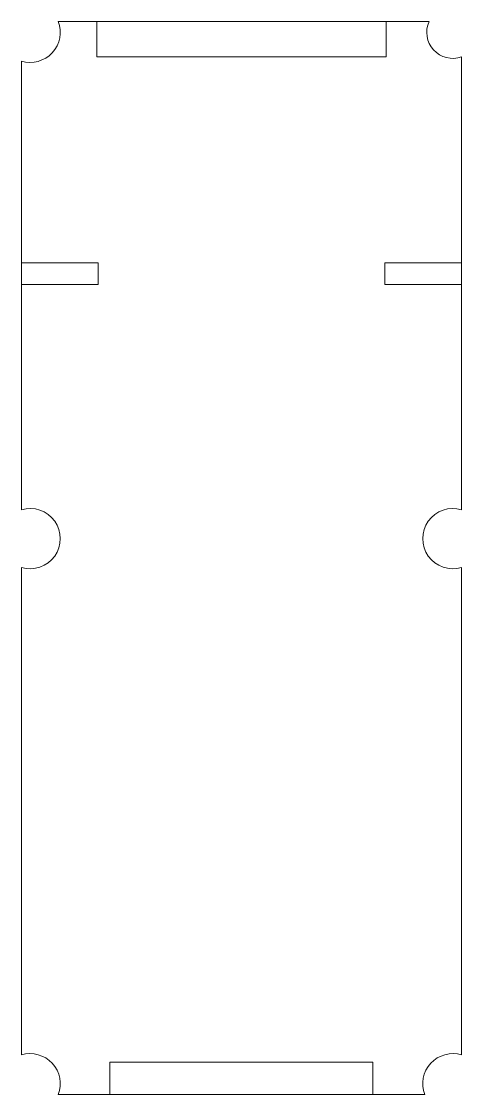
# Model space of a CAD drawing. Header units: millimetres. Extents: x 168.6 to 189, y 59.8 to 109.6.
import ezdxf

# ---------------------------------------------------------------- set-up
doc = ezdxf.new("R2010")
doc.units = ezdxf.units.MM

msp = doc.modelspace()

# ---------------------------------------------------------------- linework, layer by layer
at = {"color": 7, "linetype": 'Continuous', "lineweight": 18}
for p, q in [((170.292, 109.557), (187.476, 109.557)), ((172.074, 109.557), (185.492, 109.557)), ((172.074, 109.557), (172.074, 107.91)), ((185.492, 109.557), (185.492, 107.91)), ((168.584, 107.716), (168.584, 86.899)), ((172.074, 107.91), (185.492, 107.91)), ((188.984, 86.899), (188.984, 107.91)), ((168.584, 98.357), (172.134, 98.357)), ((168.584, 98.357), (168.584, 97.357)), ((172.134, 98.357), (172.134, 97.357)), ((188.984, 98.357), (185.434, 98.357)), ((185.434, 98.357), (185.434, 97.357)), ((188.984, 98.357), (188.984, 97.357)), ((168.584, 97.357), (172.134, 97.357)), ((188.984, 97.357), (185.434, 97.357)), ((168.584, 84.216), (168.584, 61.599)), ((188.984, 61.599), (188.984, 84.216)), ((172.684, 59.757), (172.684, 61.252)), ((172.684, 61.252), (184.877, 61.252)), ((184.877, 59.757), (184.877, 61.252)), ((170.292, 59.757), (187.276, 59.757)), ((172.684, 59.757), (184.877, 59.757))]:
    msp.add_line(p, q, dxfattribs=at)
for centre, radius, start, end in [((168.984, 109.057), 1.4, 253.3985, 20.9248), ((188.584, 109.057), 1.215, 155.7057, 289.2165), ((168.984, 85.557), 1.4, 253.3985, 106.6015), ((188.584, 85.557), 1.4, 73.3985, 286.6015), ((168.984, 60.257), 1.4, 339.0752, 106.6015), ((188.584, 60.257), 1.4, 73.3985, 200.9248)]:
    msp.add_arc(centre, radius, start, end, dxfattribs=at)

doc.saveas('drawing.dxf')
